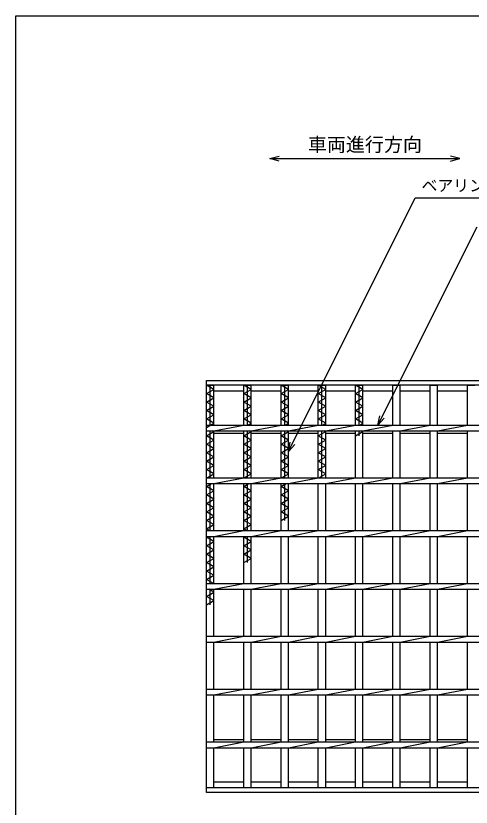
# Model space of a CAD drawing. Units: millimetres, scale not verified. Extents: x -1092 to 1039, y -770 to 632.
# Drawn here: x -1037 to -606, y -117 to 632 of the extents above; entities that cross this region are included whole.
import ezdxf
from ezdxf.enums import TextEntityAlignment as Align

# ---------------------------------------------------------------- set-up
doc = ezdxf.new("R2010")
doc.units = ezdxf.units.MM
doc.header["$LTSCALE"] = 6
for name, color, linetype, lineweight in [('0_2', 150, 'Continuous', 25), ('16', 3, 'Continuous', 25), ('22', 4, 'Continuous', 25)]:
    doc.layers.add(name, color=color, linetype=linetype, lineweight=lineweight)
doc.styles.add('ベクトル', font='')
doc.styles.get('ベクトル').set_extended_font_data('ベクトル')

msp = doc.modelspace()

# ---------------------------------------------------------------- linework, layer by layer
at = {"layer": '0_2'}
for p, q in [((-1037.4, -687.9), (-1037.4, 632.1)), ((-1037.4, 632.1), (1038.6, 632.1))]:
    msp.add_line(p, q, dxfattribs=at)
at = {"layer": '16'}
for p, q in [((-857, 287), (-250, 287)), ((-857, 282.5), (-857, 287)), ((-250, 282.5), (-857, 282.5)), ((-857, -98.5), (-857, 282.5)), ((-857, 282.5), (-850, 282.5)), ((-850, 278.5), (-857, 282.5)), ((-857, 274.5), (-850, 278.5)), ((-853.5, 244.75), (-853.5, 282.5)), ((-850, 244.75), (-850, 282.5)), ((-821.7, 244.75), (-821.7, 282.5)), ((-821.7, 282.5), (-814.7, 282.5)), ((-814.7, 278.5), (-821.7, 282.5)), ((-821.7, 274.5), (-814.7, 278.5)), ((-818.2, 244.75), (-818.2, 282.5)), ((-814.7, 244.75), (-814.7, 282.5)), ((-786.4, 244.75), (-786.4, 282.5)), ((-786.4, 282.5), (-779.4, 282.5)), ((-779.4, 278.5), (-786.4, 282.5)), ((-786.4, 274.5), (-779.4, 278.5)), ((-782.9, 244.75), (-782.9, 282.5)), ((-779.4, 244.75), (-779.4, 282.5)), ((-751.1, 244.75), (-751.1, 282.5)), ((-751.1, 282.5), (-744.1, 282.5)), ((-744.1, 278.5), (-751.1, 282.5)), ((-751.1, 274.5), (-744.1, 278.5)), ((-747.6, 244.75), (-747.6, 282.5)), ((-744.1, 244.75), (-744.1, 282.5)), ((-715.8, 244.75), (-715.8, 282.5)), ((-715.8, 282.5), (-708.8, 282.5)), ((-708.8, 278.5), (-715.8, 282.5)), ((-715.8, 274.5), (-708.8, 278.5)), ((-712.3, 244.75), (-712.3, 282.5)), ((-708.8, 244.75), (-708.8, 282.5)), ((-680.5, 244.75), (-680.5, 282.5)), ((-680.5, 282.5), (-673.5, 282.5)), ((-673.5, 244.75), (-673.5, 282.5)), ((-645.2, 244.75), (-645.2, 282.5)), ((-645.2, 282.5), (-638.2, 282.5)), ((-638.2, 244.75), (-638.2, 282.5)), ((-609.9, 244.75), (-609.9, 282.5)), ((-609.9, 282.5), (-602.9, 282.5)), ((-850, 270.5), (-857, 274.5)), ((-857, 266.5), (-850, 270.5)), ((-850, 277), (-821.7, 277)), ((-814.7, 270.5), (-821.7, 274.5)), ((-821.7, 266.5), (-814.7, 270.5)), ((-814.7, 277), (-786.4, 277)), ((-779.4, 270.5), (-786.4, 274.5)), ((-786.4, 266.5), (-779.4, 270.5)), ((-779.4, 277), (-751.1, 277)), ((-744.1, 270.5), (-751.1, 274.5)), ((-751.1, 266.5), (-744.1, 270.5)), ((-744.1, 277), (-715.8, 277)), ((-708.8, 270.5), (-715.8, 274.5)), ((-715.8, 266.5), (-708.8, 270.5)), ((-708.8, 277), (-680.5, 277)), ((-673.5, 277), (-645.2, 277)), ((-638.2, 277), (-609.9, 277)), ((-850, 262.5), (-857, 266.5)), ((-857, 258.5), (-850, 262.5)), ((-814.7, 262.5), (-821.7, 266.5)), ((-821.7, 258.5), (-814.7, 262.5)), ((-779.4, 262.5), (-786.4, 266.5)), ((-786.4, 258.5), (-779.4, 262.5)), ((-744.1, 262.5), (-751.1, 266.5)), ((-751.1, 258.5), (-744.1, 262.5)), ((-708.8, 262.5), (-715.8, 266.5)), ((-715.8, 258.5), (-708.8, 262.5)), ((-850, 254.5), (-857, 258.5)), ((-814.7, 254.5), (-821.7, 258.5)), ((-779.4, 254.5), (-786.4, 258.5)), ((-744.1, 254.5), (-751.1, 258.5)), ((-708.8, 254.5), (-715.8, 258.5)), ((-857, 250.5), (-850, 254.5)), ((-850, 246.5), (-857, 250.5)), ((-821.7, 250.5), (-814.7, 254.5)), ((-814.7, 246.5), (-821.7, 250.5)), ((-786.4, 250.5), (-779.4, 254.5)), ((-779.4, 246.5), (-786.4, 250.5)), ((-751.1, 250.5), (-744.1, 254.5)), ((-744.1, 246.5), (-751.1, 250.5)), ((-715.8, 250.5), (-708.8, 254.5)), ((-708.8, 246.5), (-715.8, 250.5)), ((-857, 242.5), (-850, 246.5)), ((-857, 244.75), (-250, 244.75)), ((-857, 239.25), (-857, 244.75)), ((-850, 239.25), (-821.7, 244.75)), ((-817.763, 244.75), (-814.7, 246.5)), ((-814.7, 239.25), (-786.4, 244.75)), ((-782.462, 244.75), (-779.4, 246.5)), ((-779.4, 239.25), (-751.1, 244.75)), ((-747.162, 244.75), (-744.1, 246.5)), ((-744.1, 239.25), (-715.8, 244.75)), ((-711.862, 244.75), (-708.8, 246.5)), ((-708.8, 239.25), (-680.5, 244.75)), ((-673.5, 239.25), (-645.2, 244.75)), ((-638.2, 239.25), (-609.9, 244.75)), ((-857, 239.25), (-250, 239.25)), ((-857, 234.5), (-850, 238.5)), ((-850, 230.5), (-857, 234.5)), ((-853.5, 194.75), (-853.5, 239.25)), ((-850, 238.5), (-851.312, 239.25)), ((-850, 194.75), (-850, 239.25)), ((-850, 237), (-821.7, 237)), ((-821.7, 194.75), (-821.7, 239.25)), ((-821.7, 234.5), (-814.7, 238.5)), ((-814.7, 230.5), (-821.7, 234.5)), ((-818.2, 194.75), (-818.2, 239.25)), ((-814.7, 238.5), (-816.013, 239.25)), ((-814.7, 194.75), (-814.7, 239.25)), ((-814.7, 237), (-786.4, 237)), ((-786.4, 194.75), (-786.4, 239.25)), ((-786.4, 234.5), (-779.4, 238.5)), ((-779.4, 230.5), (-786.4, 234.5)), ((-782.9, 194.75), (-782.9, 239.25)), ((-779.4, 238.5), (-780.712, 239.25)), ((-779.4, 194.75), (-779.4, 239.25)), ((-779.4, 237), (-751.1, 237)), ((-751.1, 194.75), (-751.1, 239.25)), ((-751.1, 234.5), (-744.1, 238.5)), ((-744.1, 230.5), (-751.1, 234.5)), ((-747.6, 194.75), (-747.6, 239.25)), ((-744.1, 238.5), (-745.412, 239.25)), ((-744.1, 194.75), (-744.1, 239.25)), ((-744.1, 237), (-715.8, 237)), ((-715.8, 194.75), (-715.8, 239.25)), ((-715.8, 234.5), (-708.8, 238.5)), ((-712.3, 234.5), (-712.3, 239.25)), ((-708.8, 238.5), (-710.112, 239.25)), ((-708.8, 194.75), (-708.8, 239.25)), ((-708.8, 237), (-680.5, 237)), ((-680.5, 194.75), (-680.5, 239.25)), ((-673.5, 194.75), (-673.5, 239.25)), ((-673.5, 237), (-645.2, 237)), ((-645.2, 194.75), (-645.2, 239.25)), ((-638.2, 194.75), (-638.2, 239.25)), ((-638.2, 237), (-609.9, 237)), ((-609.9, 194.75), (-609.9, 239.25)), ((-857, 226.5), (-850, 230.5)), ((-850, 222.5), (-857, 226.5)), ((-821.7, 226.5), (-814.7, 230.5)), ((-814.7, 222.5), (-821.7, 226.5)), ((-786.4, 226.5), (-779.4, 230.5)), ((-779.4, 222.5), (-786.4, 226.5)), ((-751.1, 226.5), (-744.1, 230.5)), ((-744.1, 222.5), (-751.1, 226.5)), ((-857, 218.5), (-850, 222.5)), ((-850, 214.5), (-857, 218.5)), ((-821.7, 218.5), (-814.7, 222.5)), ((-814.7, 214.5), (-821.7, 218.5)), ((-786.4, 218.5), (-779.4, 222.5)), ((-779.4, 214.5), (-786.4, 218.5)), ((-751.1, 218.5), (-744.1, 222.5)), ((-744.1, 214.5), (-751.1, 218.5)), ((-857, 210.5), (-850, 214.5)), ((-850, 206.5), (-857, 210.5)), ((-821.7, 210.5), (-814.7, 214.5)), ((-814.7, 206.5), (-821.7, 210.5)), ((-786.4, 210.5), (-779.4, 214.5)), ((-779.4, 206.5), (-786.4, 210.5)), ((-751.1, 210.5), (-744.1, 214.5)), ((-744.1, 206.5), (-751.1, 210.5)), ((-857, 202.5), (-850, 206.5)), ((-850, 198.5), (-857, 202.5)), ((-821.7, 202.5), (-814.7, 206.5)), ((-814.7, 198.5), (-821.7, 202.5)), ((-786.4, 202.5), (-779.4, 206.5)), ((-779.4, 198.5), (-786.4, 202.5)), ((-751.1, 202.5), (-744.1, 206.5)), ((-744.1, 198.5), (-751.1, 202.5)), ((-857, 194.5), (-850, 198.5)), ((-821.263, 194.75), (-814.7, 198.5)), ((-785.962, 194.75), (-779.4, 198.5)), ((-750.662, 194.75), (-744.1, 198.5)), ((-857, 194.75), (-250, 194.75)), ((-857, 189.25), (-857, 194.75)), ((-857, 189.25), (-250, 189.25)), ((-857, 186.5), (-852.187, 189.25)), ((-853.5, 144.75), (-853.5, 189.25)), ((-850, 189.25), (-821.7, 194.75)), ((-850, 144.75), (-850, 189.25)), ((-821.7, 144.75), (-821.7, 189.25)), ((-821.7, 186.5), (-816.888, 189.25)), ((-818.2, 144.75), (-818.2, 189.25)), ((-814.7, 189.25), (-786.4, 194.75)), ((-814.7, 144.75), (-814.7, 189.25)), ((-786.4, 144.75), (-786.4, 189.25)), ((-786.4, 186.5), (-781.587, 189.25)), ((-782.9, 154.5), (-782.9, 189.25)), ((-779.4, 189.25), (-751.1, 194.75)), ((-779.4, 144.75), (-779.4, 189.25)), ((-751.1, 144.75), (-751.1, 189.25)), ((-744.1, 189.25), (-715.8, 194.75)), ((-744.1, 144.75), (-744.1, 189.25)), ((-715.8, 144.75), (-715.8, 189.25)), ((-708.8, 189.25), (-680.5, 194.75)), ((-708.8, 144.75), (-708.8, 189.25)), ((-680.5, 144.75), (-680.5, 189.25)), ((-673.5, 189.25), (-645.2, 194.75)), ((-673.5, 144.75), (-673.5, 189.25)), ((-645.2, 144.75), (-645.2, 189.25)), ((-638.2, 189.25), (-609.9, 194.75)), ((-638.2, 144.75), (-638.2, 189.25)), ((-609.9, 144.75), (-609.9, 189.25)), ((-850, 182.5), (-857, 186.5)), ((-857, 178.5), (-850, 182.5)), ((-814.7, 182.5), (-821.7, 186.5)), ((-821.7, 178.5), (-814.7, 182.5)), ((-779.4, 182.5), (-786.4, 186.5)), ((-786.4, 178.5), (-779.4, 182.5)), ((-850, 174.5), (-857, 178.5)), ((-857, 170.5), (-850, 174.5)), ((-814.7, 174.5), (-821.7, 178.5)), ((-821.7, 170.5), (-814.7, 174.5)), ((-779.4, 174.5), (-786.4, 178.5)), ((-786.4, 170.5), (-779.4, 174.5)), ((-850, 166.5), (-857, 170.5)), ((-857, 162.5), (-850, 166.5)), ((-814.7, 166.5), (-821.7, 170.5)), ((-821.7, 162.5), (-814.7, 166.5)), ((-779.4, 166.5), (-786.4, 170.5)), ((-786.4, 162.5), (-779.4, 166.5)), ((-850, 158.5), (-857, 162.5)), ((-857, 154.5), (-850, 158.5)), ((-814.7, 158.5), (-821.7, 162.5)), ((-821.7, 154.5), (-814.7, 158.5)), ((-779.4, 158.5), (-786.4, 162.5)), ((-786.4, 154.5), (-779.4, 158.5)), ((-850, 150.5), (-857, 154.5)), ((-857, 146.5), (-850, 150.5)), ((-814.7, 150.5), (-821.7, 154.5)), ((-821.7, 146.5), (-814.7, 150.5)), ((-853.937, 144.75), (-857, 146.5)), ((-857, 144.75), (-250, 144.75)), ((-857, 139.25), (-857, 144.75)), ((-850, 139.25), (-821.7, 144.75)), ((-818.638, 144.75), (-821.7, 146.5)), ((-814.7, 139.25), (-786.4, 144.75)), ((-779.4, 139.25), (-751.1, 144.75)), ((-744.1, 139.25), (-715.8, 144.75)), ((-708.8, 139.25), (-680.5, 144.75)), ((-673.5, 139.25), (-645.2, 144.75)), ((-638.2, 139.25), (-609.9, 144.75)), ((-857, 139.25), (-250, 139.25)), ((-857, 138.5), (-855.687, 139.25)), ((-850, 134.5), (-857, 138.5)), ((-853.5, 94.75), (-853.5, 139.25)), ((-850, 94.75), (-850, 139.25)), ((-821.7, 94.75), (-821.7, 139.25)), ((-821.7, 138.5), (-820.388, 139.25)), ((-814.7, 134.5), (-821.7, 138.5)), ((-818.2, 114.5), (-818.2, 139.25)), ((-814.7, 94.75), (-814.7, 139.25)), ((-786.4, 94.75), (-786.4, 139.25)), ((-779.4, 94.75), (-779.4, 139.25)), ((-751.1, 94.75), (-751.1, 139.25)), ((-744.1, 94.75), (-744.1, 139.25)), ((-715.8, 94.75), (-715.8, 139.25)), ((-708.8, 94.75), (-708.8, 139.25)), ((-680.5, 94.75), (-680.5, 139.25)), ((-673.5, 94.75), (-673.5, 139.25)), ((-645.2, 94.75), (-645.2, 139.25)), ((-638.2, 94.75), (-638.2, 139.25)), ((-609.9, 94.75), (-609.9, 139.25)), ((-857, 130.5), (-850, 134.5)), ((-850, 126.5), (-857, 130.5)), ((-821.7, 130.5), (-814.7, 134.5)), ((-814.7, 126.5), (-821.7, 130.5)), ((-857, 122.5), (-850, 126.5)), ((-850, 118.5), (-857, 122.5)), ((-821.7, 122.5), (-814.7, 126.5)), ((-814.7, 118.5), (-821.7, 122.5)), ((-857, 114.5), (-850, 118.5)), ((-850, 110.5), (-857, 114.5)), ((-821.7, 114.5), (-814.7, 118.5)), ((-857, 106.5), (-850, 110.5)), ((-850, 102.5), (-857, 106.5)), ((-857, 98.5), (-850, 102.5)), ((-850.437, 94.75), (-857, 98.5)), ((-857, 94.75), (-250, 94.75)), ((-857, 89.25), (-857, 94.75)), ((-850, 89.25), (-821.7, 94.75)), ((-814.7, 89.25), (-786.4, 94.75)), ((-779.4, 89.25), (-751.1, 94.75)), ((-744.1, 89.25), (-715.8, 94.75)), ((-708.8, 89.25), (-680.5, 94.75)), ((-673.5, 89.25), (-645.2, 94.75)), ((-638.2, 89.25), (-609.9, 94.75)), ((-857, 89.25), (-250, 89.25)), ((-857, 82.5), (-850, 86.5)), ((-850, 78.5), (-857, 82.5)), ((-850, 86.5), (-854.812, 89.25)), ((-853.5, 74.5), (-853.5, 89.25)), ((-850, 44.75), (-850, 89.25)), ((-821.7, 44.75), (-821.7, 89.25)), ((-814.7, 44.75), (-814.7, 89.25)), ((-786.4, 44.75), (-786.4, 89.25)), ((-779.4, 44.75), (-779.4, 89.25)), ((-751.1, 44.75), (-751.1, 89.25)), ((-744.1, 44.75), (-744.1, 89.25)), ((-715.8, 44.75), (-715.8, 89.25)), ((-708.8, 44.75), (-708.8, 89.25)), ((-680.5, 44.75), (-680.5, 89.25)), ((-673.5, 44.75), (-673.5, 89.25)), ((-645.2, 44.75), (-645.2, 89.25)), ((-638.2, 44.75), (-638.2, 89.25)), ((-609.9, 44.75), (-609.9, 89.25)), ((-857, 74.5), (-850, 78.5)), ((-857, 44.75), (-250, 44.75)), ((-857, 39.25), (-857, 44.75)), ((-857, 39.25), (-250, 39.25)), ((-850, 39.25), (-821.7, 44.75)), ((-850, -5.25), (-850, 39.25)), ((-821.7, -5.25), (-821.7, 39.25)), ((-814.7, 39.25), (-786.4, 44.75)), ((-814.7, -5.25), (-814.7, 39.25)), ((-786.4, -5.25), (-786.4, 39.25)), ((-779.4, 39.25), (-751.1, 44.75)), ((-779.4, -5.25), (-779.4, 39.25)), ((-751.1, -5.25), (-751.1, 39.25)), ((-744.1, 39.25), (-715.8, 44.75)), ((-744.1, -5.25), (-744.1, 39.25)), ((-715.8, -5.25), (-715.8, 39.25)), ((-708.8, 39.25), (-680.5, 44.75)), ((-708.8, -5.25), (-708.8, 39.25)), ((-680.5, -5.25), (-680.5, 39.25)), ((-673.5, 39.25), (-645.2, 44.75)), ((-673.5, -5.25), (-673.5, 39.25)), ((-645.2, -5.25), (-645.2, 39.25)), ((-638.2, 39.25), (-609.9, 44.75)), ((-638.2, -5.25), (-638.2, 39.25)), ((-609.9, -5.25), (-609.9, 39.25)), ((-857, -5.25), (-250, -5.25)), ((-857, -10.75), (-857, -5.25)), ((-850, -10.75), (-821.7, -5.25)), ((-814.7, -10.75), (-786.4, -5.25)), ((-779.4, -10.75), (-751.1, -5.25)), ((-744.1, -10.75), (-715.8, -5.25)), ((-708.8, -10.75), (-680.5, -5.25)), ((-673.5, -10.75), (-645.2, -5.25)), ((-638.2, -10.75), (-609.9, -5.25)), ((-857, -10.75), (-250, -10.75)), ((-850, -55.25), (-850, -10.75)), ((-821.7, -55.25), (-821.7, -10.75)), ((-814.7, -55.25), (-814.7, -10.75)), ((-786.4, -55.25), (-786.4, -10.75)), ((-779.4, -55.25), (-779.4, -10.75)), ((-751.1, -55.25), (-751.1, -10.75)), ((-744.1, -55.25), (-744.1, -10.75)), ((-715.8, -55.25), (-715.8, -10.75)), ((-708.8, -55.25), (-708.8, -10.75)), ((-680.5, -55.25), (-680.5, -10.75)), ((-673.5, -55.25), (-673.5, -10.75)), ((-645.2, -55.25), (-645.2, -10.75)), ((-638.2, -55.25), (-638.2, -10.75)), ((-609.9, -55.25), (-609.9, -10.75)), ((-857, -55.25), (-250, -55.25)), ((-857, -60.75), (-857, -55.25)), ((-850, -53), (-821.7, -53)), ((-850, -60.75), (-821.7, -55.25)), ((-814.7, -53), (-786.4, -53)), ((-814.7, -60.75), (-786.4, -55.25)), ((-779.4, -53), (-751.1, -53)), ((-779.4, -60.75), (-751.1, -55.25)), ((-744.1, -53), (-715.8, -53)), ((-744.1, -60.75), (-715.8, -55.25)), ((-708.8, -53), (-680.5, -53)), ((-708.8, -60.75), (-680.5, -55.25)), ((-673.5, -53), (-645.2, -53)), ((-673.5, -60.75), (-645.2, -55.25)), ((-638.2, -53), (-609.9, -53)), ((-638.2, -60.75), (-609.9, -55.25)), ((-857, -60.75), (-250, -60.75)), ((-850, -98.5), (-850, -60.75)), ((-821.7, -98.5), (-821.7, -60.75)), ((-814.7, -98.5), (-814.7, -60.75)), ((-786.4, -98.5), (-786.4, -60.75)), ((-779.4, -98.5), (-779.4, -60.75)), ((-751.1, -98.5), (-751.1, -60.75)), ((-744.1, -98.5), (-744.1, -60.75)), ((-715.8, -98.5), (-715.8, -60.75)), ((-708.8, -98.5), (-708.8, -60.75)), ((-680.5, -98.5), (-680.5, -60.75)), ((-673.5, -98.5), (-673.5, -60.75)), ((-645.2, -98.5), (-645.2, -60.75)), ((-638.2, -98.5), (-638.2, -60.75)), ((-609.9, -98.5), (-609.9, -60.75)), ((-850, -93), (-821.7, -93)), ((-814.7, -93), (-786.4, -93)), ((-779.4, -93), (-751.1, -93)), ((-744.1, -93), (-715.8, -93)), ((-708.8, -93), (-680.5, -93)), ((-673.5, -93), (-645.2, -93)), ((-638.2, -93), (-609.9, -93)), ((-857, -98.5), (-250, -98.5)), ((-857, -103), (-857, -98.5)), ((-857, -98.5), (-850, -98.5)), ((-250, -103), (-857, -103)), ((-821.7, -98.5), (-814.7, -98.5)), ((-786.4, -98.5), (-779.4, -98.5)), ((-751.1, -98.5), (-744.1, -98.5)), ((-715.8, -98.5), (-708.8, -98.5)), ((-680.5, -98.5), (-673.5, -98.5)), ((-645.2, -98.5), (-638.2, -98.5)), ((-609.9, -98.5), (-602.9, -98.5))]:
    msp.add_line(p, q, dxfattribs=at)
at = {"layer": '22'}
for p, q in [((-797, 497), (-788, 499.4)), ((-788, 494.6), (-797, 497)), ((-797, 497), (-617, 497)), ((-617, 497), (-626, 499.4)), ((-626, 494.6), (-617, 497)), ((-779.4, 219.75), (-659.4, 459.75)), ((-659.4, 459.75), (-383.4, 459.75)), ((-694.65, 244.75), (-600.775, 432.5)), ((-694.65, 244.75), (-692.85, 253.51)), ((-694.65, 244.75), (-688.65, 251.35)), ((-779.4, 219.75), (-777.6, 228.51)), ((-779.4, 219.75), (-773.4, 226.35))]:
    msp.add_line(p, q, dxfattribs=at)

# ---------------------------------------------------------------- texts
at = {"layer": '22', "color": 2, "style": 'ベクトル'}
for s, height, p in [('車両進行方向', 13.2, (-761, 510.2)), ('ベアリングバー：', 11, (-653.4, 471.45))]:
    msp.add_text(s, height=height, dxfattribs=at).set_placement(p, align=Align.MIDDLE_LEFT)

doc.saveas('drawing.dxf')
